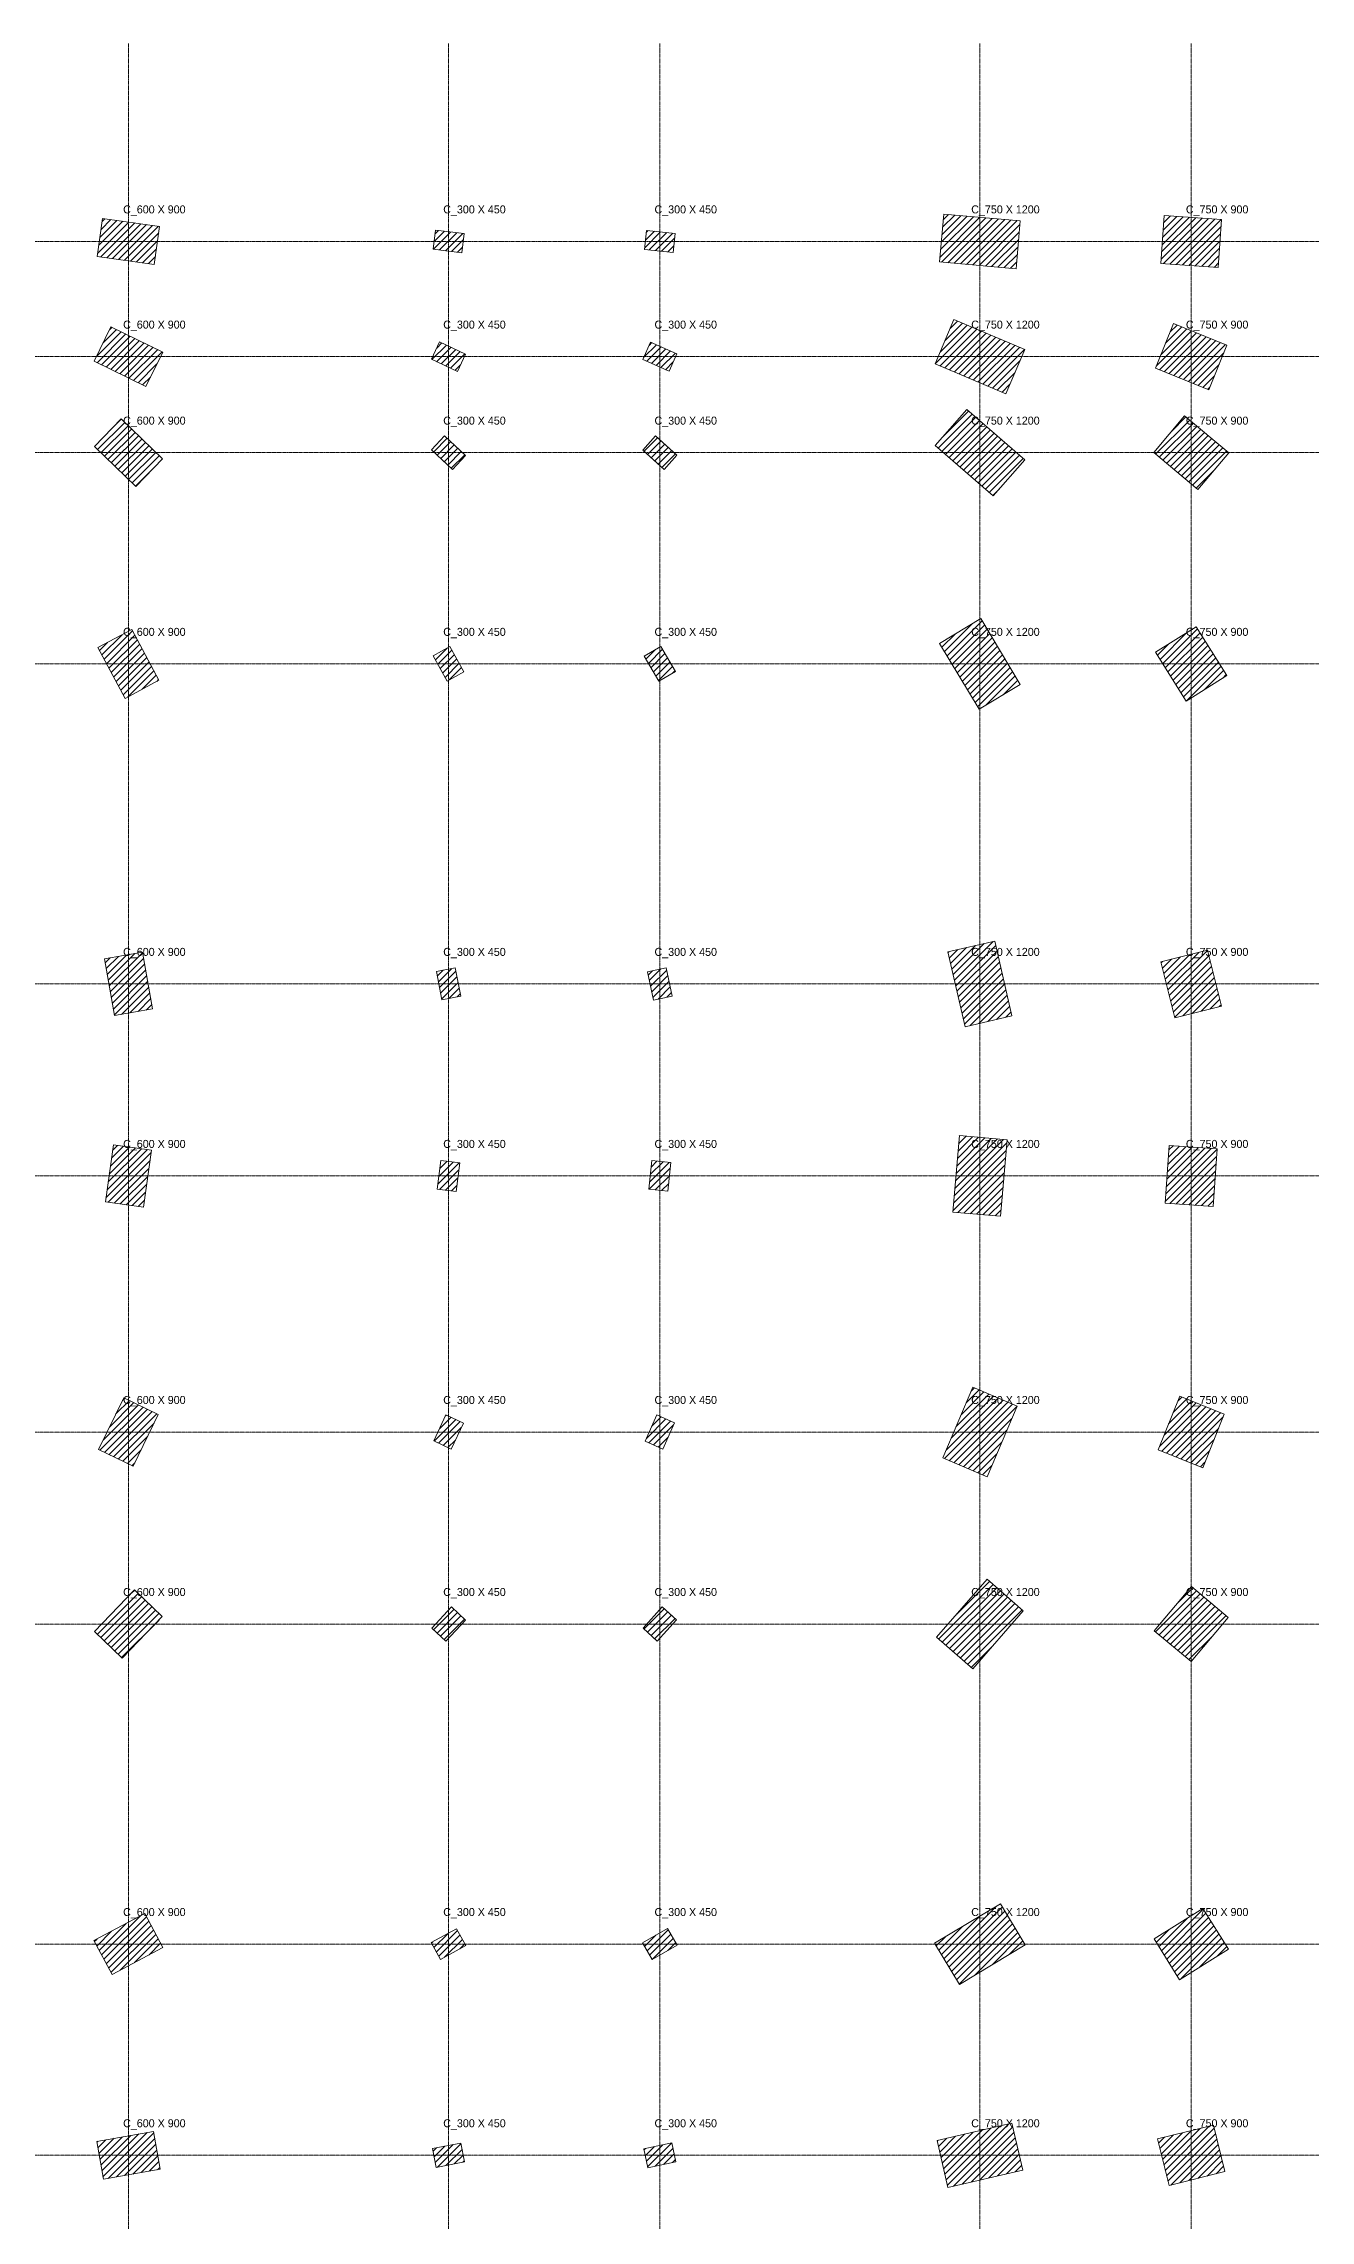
# Model space of a CAD drawing. Header units: millimetres. Extents: x -4286 to 75551, y -4651 to 64692.
# Drawn here: x 35974 to 55762, y 30682 to 64692 of the extents above; entities that cross this region are included whole.
import ezdxf

# ---------------------------------------------------------------- set-up
doc = ezdxf.new("R2010")
doc.units = ezdxf.units.MM
doc.linetypes.add('Dash', pattern=[6.35, 3.175, -3.175])
doc.linetypes.add('Grid Line', pattern=[22.225, 12.7, -3.175, 3.175, -3.175])
for name, color, linetype, lineweight in [('S-COLS', 52, 'Continuous', 18), ('S-COLS-HDLN', 52, 'Dash', 18), ('S-COLS-IDEN', 171, 'Continuous', 9), ('S-GRID', 1, 'Continuous', 9)]:
    doc.layers.add(name, color=color, linetype=linetype, lineweight=lineweight)
doc.styles.add('JetBrains Mono', font='JetBrainsMono-VariableFont_wght.ttf', dxfattribs={"height": 125})

# ---------------------------------------------------------------- blocks, each defined once
blk = doc.blocks.new('Concrete Rectangular - 600 X 900-V126-01 1st Floor Lvl_')
at = {"layer": 'S-COLS'}
h = blk.add_hatch(dxfattribs=at)
h.set_pattern_fill('FP_135', color=8, style=0, pattern_type=2)
h.set_pattern_definition([(305, (-24741.33, 42237.976), (61.4364, 43.01823), [])])
h.paths.add_polyline_path([(-300, 450), (-300, -450), (300, -450), (300, 450)])
for p, q in [((-300, 450), (300, 450)), ((-300, -450), (-300, 450)), ((300, 450), (300, -450)), ((300, -450), (-300, -450))]:
    blk.add_line(p, q, dxfattribs=at)
blk = doc.blocks.new('Concrete Rectangular - 600 X 900-V127-01 1st Floor Lvl_')
at = {"layer": 'S-COLS'}
h = blk.add_hatch(dxfattribs=at)
h.set_pattern_fill('FP_136', color=8, style=0, pattern_type=2)
h.set_pattern_definition([(287, (-13391.876, 49365.45), (71.72286, 21.92788), [])])
h.paths.add_polyline_path([(-300, 450), (-300, -450), (300, -450), (300, 450)])
for p, q in [((-300, 450), (300, 450)), ((-300, -450), (-300, 450)), ((300, 450), (300, -450)), ((300, -450), (-300, -450))]:
    blk.add_line(p, q, dxfattribs=at)
blk = doc.blocks.new('Concrete Rectangular - 600 X 900-V128-01 1st Floor Lvl_')
at = {"layer": 'S-COLS'}
h = blk.add_hatch(dxfattribs=at)
h.set_pattern_fill('FP_137', color=8, style=0, pattern_type=2)
h.set_pattern_definition([(269, (-954.96, 54684.35), (74.98858, -1.30893), [])])
h.paths.add_polyline_path([(-300, 450), (-300, -450), (300, -450), (300, 450)])
for p, q in [((-300, 450), (300, 450)), ((-300, -450), (-300, 450)), ((300, 450), (300, -450)), ((300, -450), (-300, -450))]:
    blk.add_line(p, q, dxfattribs=at)
blk = doc.blocks.new('Concrete Rectangular - 600 X 900-V129-01 1st Floor Lvl_')
at = {"layer": 'S-COLS'}
h = blk.add_hatch(dxfattribs=at)
h.set_pattern_fill('FP_138', color=8, style=0, pattern_type=2)
h.set_pattern_definition([(251, (14675.06, 54999.39), (70.91389, -24.41761), [])])
h.paths.add_polyline_path([(-300, 450), (-300, -450), (300, -450), (300, 450)])
for p, q in [((-300, 450), (300, 450)), ((-300, -450), (-300, 450)), ((300, 450), (300, -450)), ((300, -450), (-300, -450))]:
    blk.add_line(p, q, dxfattribs=at)
blk = doc.blocks.new('Concrete Rectangular - 600 X 900-V130-01 1st Floor Lvl_')
at = {"layer": 'S-COLS'}
h = blk.add_hatch(dxfattribs=at)
h.set_pattern_fill('FP_139', color=8, style=0, pattern_type=2)
h.set_pattern_definition([(179, (67848.27, 13667.21), (-1.30893, -74.98858), [])])
h.paths.add_polyline_path([(300, 450), (-300, 450), (-300, -450), (300, -450)])
for p, q in [((-300, 450), (300, 450)), ((-300, -450), (-300, 450)), ((300, 450), (300, -450)), ((300, -450), (-300, -450))]:
    blk.add_line(p, q, dxfattribs=at)
blk = doc.blocks.new('Concrete Rectangular - 600 X 900-V131-01 1st Floor Lvl_')
at = {"layer": 'S-COLS'}
h = blk.add_hatch(dxfattribs=at)
h.set_pattern_fill('FP_140', color=8, style=0, pattern_type=2)
h.set_pattern_definition([(197, (58754.88, 31050.83), (21.92788, -71.72286), [])])
h.paths.add_polyline_path([(300, 450), (-300, 450), (-300, -450), (300, -450)])
for p, q in [((-300, 450), (300, 450)), ((-300, -450), (-300, 450)), ((300, 450), (300, -450)), ((300, -450), (-300, -450))]:
    blk.add_line(p, q, dxfattribs=at)
blk = doc.blocks.new('Concrete Rectangular - 600 X 900-V132-01 1st Floor Lvl_')
at = {"layer": 'S-COLS'}
h = blk.add_hatch(dxfattribs=at)
h.set_pattern_fill('FP_141', color=8, style=0, pattern_type=2)
h.set_pattern_definition([(215, (45415.74, 42763.31), (43.01823, -61.4364), [])])
h.paths.add_polyline_path([(300, 450), (-300, 450), (-300, -450), (300, -450)])
for p, q in [((-300, 450), (300, 450)), ((-300, -450), (-300, 450)), ((300, 450), (300, -450)), ((300, -450), (-300, -450))]:
    blk.add_line(p, q, dxfattribs=at)
blk = doc.blocks.new('Concrete Rectangular - 600 X 900-V133-01 1st Floor Lvl_')
at = {"layer": 'S-COLS'}
h = blk.add_hatch(dxfattribs=at)
h.set_pattern_fill('FP_142', color=8, style=0, pattern_type=2)
h.set_pattern_definition([(233, (30395.86, 51733.756), (59.89766, -45.13613), [])])
h.paths.add_polyline_path([(-300, 450), (-300, -450), (300, -450), (300, 450)])
for p, q in [((-300, 450), (300, 450)), ((-300, -450), (-300, 450)), ((300, 450), (300, -450)), ((300, -450), (-300, -450))]:
    blk.add_line(p, q, dxfattribs=at)
blk = doc.blocks.new('Concrete Rectangular - 600 X 900-V134-01 1st Floor Lvl_')
at = {"layer": 'S-COLS'}
h = blk.add_hatch(dxfattribs=at)
h.set_pattern_fill('FP_143', color=8, style=0, pattern_type=2)
h.set_pattern_definition([(161, (70099.13, -7310.42), (-24.41761, -70.91389), [])])
h.paths.add_polyline_path([(300, 450), (-300, 450), (-300, -450), (300, -450)])
for p, q in [((-300, 450), (300, 450)), ((-300, -450), (-300, 450)), ((300, 450), (300, -450)), ((300, -450), (-300, -450))]:
    blk.add_line(p, q, dxfattribs=at)
blk = doc.blocks.new('Concrete Rectangular - 600 X 900-V135-01 1st Floor Lvl_')
at = {"layer": 'S-COLS'}
h = blk.add_hatch(dxfattribs=at)
h.set_pattern_fill('FP_144', color=8, style=0, pattern_type=2)
h.set_pattern_definition([(143, (66191.67, -28363.936), (-45.13613, -59.89766), [])])
h.paths.add_polyline_path([(300, 450), (-300, 450), (-300, -450), (300, -450)])
for p, q in [((-300, 450), (300, 450)), ((-300, -450), (-300, 450)), ((300, 450), (300, -450)), ((300, -450), (-300, -450))]:
    blk.add_line(p, q, dxfattribs=at)
blk = doc.blocks.new('Concrete Rectangular - 300 X 450-V138-01 1st Floor Lvl_')
at = {"layer": 'S-COLS'}
h = blk.add_hatch(dxfattribs=at)
h.set_pattern_fill('FP_147', color=8, style=0, pattern_type=2)
h.set_pattern_definition([(304, (-23046.36, 47571.475), (62.17782, 41.93947), [])])
h.paths.add_polyline_path([(-150, 225), (-150, -225), (150, -225), (150, 225)])
for p, q in [((-150, 225), (150, 225)), ((-150, -225), (-150, 225)), ((150, 225), (150, -225)), ((150, -225), (-150, -225))]:
    blk.add_line(p, q, dxfattribs=at)
blk = doc.blocks.new('Concrete Rectangular - 300 X 450-V139-01 1st Floor Lvl_')
at = {"layer": 'S-COLS'}
h = blk.add_hatch(dxfattribs=at)
h.set_pattern_fill('FP_148', color=8, style=0, pattern_type=2)
h.set_pattern_definition([(286, (-10104.24, 53964.75), (72.09463, 20.6728), [])])
h.paths.add_polyline_path([(-150, 225), (-150, -225), (150, -225), (150, 225)])
for p, q in [((-150, 225), (150, 225)), ((-150, -225), (-150, 225)), ((150, 225), (150, -225)), ((150, -225), (-150, -225))]:
    blk.add_line(p, q, dxfattribs=at)
blk = doc.blocks.new('Concrete Rectangular - 300 X 450-V140-01 1st Floor Lvl_')
at = {"layer": 'S-COLS'}
h = blk.add_hatch(dxfattribs=at)
h.set_pattern_fill('FP_149', color=8, style=0, pattern_type=2)
h.set_pattern_definition([(268, (3656.33, 58102.68), (74.95431, -2.61746), [])])
h.paths.add_polyline_path([(-150, 225), (-150, -225), (150, -225), (150, 225)])
for p, q in [((-150, 225), (150, 225)), ((-150, -225), (-150, 225)), ((150, 225), (150, -225)), ((150, -225), (-150, -225))]:
    blk.add_line(p, q, dxfattribs=at)
blk = doc.blocks.new('Concrete Rectangular - 300 X 450-V141-01 1st Floor Lvl_')
at = {"layer": 'S-COLS'}
h = blk.add_hatch(dxfattribs=at)
h.set_pattern_fill('FP_150', color=8, style=0, pattern_type=2)
h.set_pattern_definition([(250, (20164.234, 56847.99), (70.47695, -25.65151), [])])
h.paths.add_polyline_path([(-150, 225), (-150, -225), (150, -225), (150, 225)])
for p, q in [((-150, 225), (150, 225)), ((-150, -225), (-150, 225)), ((150, 225), (150, -225)), ((150, -225), (-150, -225))]:
    blk.add_line(p, q, dxfattribs=at)
blk = doc.blocks.new('Concrete Rectangular - 300 X 450-V142-01 1st Floor Lvl_')
at = {"layer": 'S-COLS'}
h = blk.add_hatch(dxfattribs=at)
h.set_pattern_fill('FP_151', color=8, style=0, pattern_type=2)
h.set_pattern_definition([(178, (71486.45, 8824.24), (-2.61746, -74.95431), [])])
h.paths.add_polyline_path([(150, 225), (-150, 225), (-150, -225), (150, -225)])
for p, q in [((-150, 225), (150, 225)), ((-150, -225), (-150, 225)), ((150, 225), (150, -225)), ((150, -225), (-150, -225))]:
    blk.add_line(p, q, dxfattribs=at)
blk = doc.blocks.new('Concrete Rectangular - 300 X 450-V143-01 1st Floor Lvl_')
at = {"layer": 'S-COLS'}
h = blk.add_hatch(dxfattribs=at)
h.set_pattern_fill('FP_152', color=8, style=0, pattern_type=2)
h.set_pattern_definition([(196, (63660.94, 27596.64), (20.6728, -72.09463), [])])
h.paths.add_polyline_path([(150, 225), (-150, 225), (-150, -225), (150, -225)])
for p, q in [((-150, 225), (150, 225)), ((-150, -225), (-150, 225)), ((150, 225), (150, -225)), ((150, -225), (-150, -225))]:
    blk.add_line(p, q, dxfattribs=at)
blk = doc.blocks.new('Concrete Rectangular - 300 X 450-V144-01 1st Floor Lvl_')
at = {"layer": 'S-COLS'}
h = blk.add_hatch(dxfattribs=at)
h.set_pattern_fill('FP_153', color=8, style=0, pattern_type=2)
h.set_pattern_definition([(214, (51063.28, 41010.14), (41.93947, -62.17782), [])])
h.paths.add_polyline_path([(150, 225), (-150, 225), (-150, -225), (150, -225)])
for p, q in [((-150, 225), (150, 225)), ((-150, -225), (-150, 225)), ((150, 225), (150, -225)), ((150, -225), (-150, -225))]:
    blk.add_line(p, q, dxfattribs=at)
blk = doc.blocks.new('Concrete Rectangular - 300 X 450-V145-01 1st Floor Lvl_')
at = {"layer": 'S-COLS'}
h = blk.add_hatch(dxfattribs=at)
h.set_pattern_fill('FP_154', color=8, style=0, pattern_type=2)
h.set_pattern_definition([(232, (36256.84, 51804.74), (59.10081, -46.17461), [])])
h.paths.add_polyline_path([(-150, 225), (-150, -225), (150, -225), (150, 225)])
for p, q in [((-150, 225), (150, 225)), ((-150, -225), (-150, 225)), ((150, 225), (150, -225)), ((150, -225), (-150, -225))]:
    blk.add_line(p, q, dxfattribs=at)
blk = doc.blocks.new('Concrete Rectangular - 300 X 450-V146-01 1st Floor Lvl_')
at = {"layer": 'S-COLS'}
h = blk.add_hatch(dxfattribs=at)
h.set_pattern_fill('FP_155', color=8, style=0, pattern_type=2)
h.set_pattern_definition([(160, (72073.96, -13064.25), (-25.65151, -70.47695), [])])
h.paths.add_polyline_path([(150, 225), (-150, 225), (-150, -225), (150, -225)])
for p, q in [((-150, 225), (150, 225)), ((-150, -225), (-150, 225)), ((150, 225), (150, -225)), ((150, -225), (-150, -225))]:
    blk.add_line(p, q, dxfattribs=at)
blk = doc.blocks.new('Concrete Rectangular - 300 X 450-V147-01 1st Floor Lvl_')
at = {"layer": 'S-COLS'}
h = blk.add_hatch(dxfattribs=at)
h.set_pattern_fill('FP_156', color=8, style=0, pattern_type=2)
h.set_pattern_definition([(142, (66295.916, -34477.55), (-46.17461, -59.10081), [])])
h.paths.add_polyline_path([(150, 225), (-150, 225), (-150, -225), (150, -225)])
for p, q in [((-150, 225), (150, 225)), ((-150, -225), (-150, 225)), ((150, 225), (150, -225)), ((150, -225), (-150, -225))]:
    blk.add_line(p, q, dxfattribs=at)
blk = doc.blocks.new('Concrete Rectangular - 300 X 450-V150-01 1st Floor Lvl_')
at = {"layer": 'S-COLS'}
h = blk.add_hatch(dxfattribs=at)
h.set_pattern_fill('FP_159', color=8, style=0, pattern_type=2)
h.set_pattern_definition([(303, (-21526.506, 51194.33), (62.90029, 40.84793), [])])
h.paths.add_polyline_path([(-150, 225), (-150, -225), (150, -225), (150, 225)])
for p, q in [((-150, 225), (150, 225)), ((-150, -225), (-150, 225)), ((150, 225), (150, -225)), ((150, -225), (-150, -225))]:
    blk.add_line(p, q, dxfattribs=at)
blk = doc.blocks.new('Concrete Rectangular - 300 X 450-V151-01 1st Floor Lvl_')
at = {"layer": 'S-COLS'}
h = blk.add_hatch(dxfattribs=at)
h.set_pattern_fill('FP_160', color=8, style=0, pattern_type=2)
h.set_pattern_definition([(285, (-7510.89, 56990.76), (72.44444, 19.41143), [])])
h.paths.add_polyline_path([(-150, 225), (-150, -225), (150, -225), (150, 225)])
for p, q in [((-150, 225), (150, 225)), ((-150, -225), (-150, 225)), ((150, 225), (150, -225)), ((150, -225), (-150, -225))]:
    blk.add_line(p, q, dxfattribs=at)
blk = doc.blocks.new('Concrete Rectangular - 300 X 450-V152-01 1st Floor Lvl_')
at = {"layer": 'S-COLS'}
h = blk.add_hatch(dxfattribs=at)
h.set_pattern_fill('FP_161', color=8, style=0, pattern_type=2)
h.set_pattern_definition([(267, (7122.18, 60238.15), (74.897215, -3.9252), [])])
h.paths.add_polyline_path([(-150, 225), (-150, -225), (150, -225), (150, 225)])
for p, q in [((-150, 225), (150, 225)), ((-150, -225), (-150, 225)), ((150, 225), (150, -225)), ((150, -225), (-150, -225))]:
    blk.add_line(p, q, dxfattribs=at)
blk = doc.blocks.new('Concrete Rectangular - 300 X 450-V153-01 1st Floor Lvl_')
at = {"layer": 'S-COLS'}
h = blk.add_hatch(dxfattribs=at)
h.set_pattern_fill('FP_162', color=8, style=0, pattern_type=2)
h.set_pattern_definition([(249, (24168, 57829.646), (70.01853, -26.8776), [])])
h.paths.add_polyline_path([(-150, 225), (-150, -225), (150, -225), (150, 225)])
for p, q in [((-150, 225), (150, 225)), ((-150, -225), (-150, 225)), ((150, 225), (150, -225)), ((150, -225), (-150, -225))]:
    blk.add_line(p, q, dxfattribs=at)
blk = doc.blocks.new('Concrete Rectangular - 300 X 450-V154-01 1st Floor Lvl_')
at = {"layer": 'S-COLS'}
h = blk.add_hatch(dxfattribs=at)
h.set_pattern_fill('FP_163', color=8, style=0, pattern_type=2)
h.set_pattern_definition([(177, (73837.7, 5122.91), (-3.9252, -74.897215), [])])
h.paths.add_polyline_path([(150, 225), (-150, 225), (-150, -225), (150, -225)])
for p, q in [((-150, 225), (150, 225)), ((-150, -225), (-150, 225)), ((150, 225), (150, -225)), ((150, -225), (-150, -225))]:
    blk.add_line(p, q, dxfattribs=at)
blk = doc.blocks.new('Concrete Rectangular - 300 X 450-V155-01 1st Floor Lvl_')
at = {"layer": 'S-COLS'}
h = blk.add_hatch(dxfattribs=at)
h.set_pattern_fill('FP_164', color=8, style=0, pattern_type=2)
h.set_pattern_definition([(195, (66990.76, 24831.4), (19.41143, -72.44444), [])])
h.paths.add_polyline_path([(150, 225), (-150, 225), (-150, -225), (150, -225)])
for p, q in [((-150, 225), (150, 225)), ((-150, -225), (-150, 225)), ((150, 225), (150, -225)), ((150, -225), (-150, -225))]:
    blk.add_line(p, q, dxfattribs=at)
blk = doc.blocks.new('Concrete Rectangular - 300 X 450-V156-01 1st Floor Lvl_')
at = {"layer": 'S-COLS'}
h = blk.add_hatch(dxfattribs=at)
h.set_pattern_fill('FP_165', color=8, style=0, pattern_type=2)
h.set_pattern_definition([(213, (54999.115, 39426.61), (40.84793, -62.90029), [])])
h.paths.add_polyline_path([(150, 225), (-150, 225), (-150, -225), (150, -225)])
for p, q in [((-150, 225), (150, 225)), ((-150, -225), (-150, 225)), ((150, 225), (150, -225)), ((150, -225), (-150, -225))]:
    blk.add_line(p, q, dxfattribs=at)
blk = doc.blocks.new('Concrete Rectangular - 300 X 450-V157-01 1st Floor Lvl_')
at = {"layer": 'S-COLS'}
h = blk.add_hatch(dxfattribs=at)
h.set_pattern_fill('FP_166', color=8, style=0, pattern_type=2)
h.set_pattern_definition([(231, (40437.36, 51509.03), (58.28595, -47.19903), [])])
h.paths.add_polyline_path([(-150, 225), (-150, -225), (150, -225), (150, 225)])
for p, q in [((-150, 225), (150, 225)), ((-150, -225), (-150, 225)), ((150, 225), (150, -225)), ((150, -225), (-150, -225))]:
    blk.add_line(p, q, dxfattribs=at)
blk = doc.blocks.new('Concrete Rectangular - 300 X 450-V158-01 1st Floor Lvl_')
at = {"layer": 'S-COLS'}
h = blk.add_hatch(dxfattribs=at)
h.set_pattern_fill('FP_167', color=8, style=0, pattern_type=2)
h.set_pattern_definition([(159, (73177.21, -17334.82), (-26.877596, -70.01853), [])])
h.paths.add_polyline_path([(150, 225), (-150, 225), (-150, -225), (150, -225)])
for p, q in [((-150, 225), (150, 225)), ((-150, -225), (-150, 225)), ((150, 225), (150, -225)), ((150, -225), (-150, -225))]:
    blk.add_line(p, q, dxfattribs=at)
blk = doc.blocks.new('Concrete Rectangular - 300 X 450-V159-01 1st Floor Lvl_')
at = {"layer": 'S-COLS'}
h = blk.add_hatch(dxfattribs=at)
h.set_pattern_fill('FP_168', color=8, style=0, pattern_type=2)
h.set_pattern_definition([(141, (66029.05, -38911.245), (-47.19903, -58.28595), [])])
h.paths.add_polyline_path([(150, 225), (-150, 225), (-150, -225), (150, -225)])
for p, q in [((-150, 225), (150, 225)), ((-150, -225), (-150, 225)), ((150, 225), (150, -225)), ((150, -225), (-150, -225))]:
    blk.add_line(p, q, dxfattribs=at)
blk = doc.blocks.new('Concrete Rectangular - 750 X 1200-V162-01 1st Floor Lvl_')
at = {"layer": 'S-COLS'}
h = blk.add_hatch(dxfattribs=at)
h.set_pattern_fill('FP_171', color=8, style=0, pattern_type=2)
h.set_pattern_definition([(302, (-19505.01, 56434.074), (63.60361, 39.743945), [])])
h.paths.add_polyline_path([(-375, 600), (-375, -600), (375, -600), (375, 600)])
for p, q in [((-375, 600), (375, 600)), ((-375, -600), (-375, 600)), ((375, 600), (375, -600)), ((375, -600), (-375, -600))]:
    blk.add_line(p, q, dxfattribs=at)
blk = doc.blocks.new('Concrete Rectangular - 750 X 1200-V163-01 1st Floor Lvl_')
at = {"layer": 'S-COLS'}
h = blk.add_hatch(dxfattribs=at)
h.set_pattern_fill('FP_172', color=8, style=0, pattern_type=2)
h.set_pattern_definition([(284, (-3939.93, 61399), (72.77218, 18.14414), [])])
h.paths.add_polyline_path([(-375, 600), (-375, -600), (375, -600), (375, 600)])
for p, q in [((-375, 600), (375, 600)), ((-375, -600), (-375, 600)), ((375, 600), (375, -600)), ((375, -600), (-375, -600))]:
    blk.add_line(p, q, dxfattribs=at)
blk = doc.blocks.new('Concrete Rectangular - 750 X 1200-V164-01 1st Floor Lvl_')
at = {"layer": 'S-COLS'}
h = blk.add_hatch(dxfattribs=at)
h.set_pattern_fill('FP_173', color=8, style=0, pattern_type=2)
h.set_pattern_definition([(266, (11945.944, 63384.97), (74.8173, -5.231736), [])])
h.paths.add_polyline_path([(-375, 600), (-375, -600), (375, -600), (375, 600)])
for p, q in [((-375, 600), (375, 600)), ((-375, -600), (-375, 600)), ((375, 600), (375, -600)), ((375, -600), (-375, -600))]:
    blk.add_line(p, q, dxfattribs=at)
blk = doc.blocks.new('Concrete Rectangular - 750 X 1200-V165-01 1st Floor Lvl_')
at = {"layer": 'S-COLS'}
h = blk.add_hatch(dxfattribs=at)
h.set_pattern_fill('FP_174', color=8, style=0, pattern_type=2)
h.set_pattern_definition([(248, (29776.11, 59352.704), (69.53879, -28.095495), [])])
h.paths.add_polyline_path([(-375, 600), (-375, -600), (375, -600), (375, 600)])
for p, q in [((-375, 600), (375, 600)), ((-375, -600), (-375, 600)), ((375, 600), (375, -600)), ((375, -600), (-375, -600))]:
    blk.add_line(p, q, dxfattribs=at)
blk = doc.blocks.new('Concrete Rectangular - 750 X 1200-V166-01 1st Floor Lvl_')
at = {"layer": 'S-COLS'}
h = blk.add_hatch(dxfattribs=at)
h.set_pattern_fill('FP_175', color=8, style=0, pattern_type=2)
h.set_pattern_definition([(176, (77196.155, 59.94), (-5.231736, -74.817304), [])])
h.paths.add_polyline_path([(375, 600), (-375, 600), (-375, -600), (375, -600)])
for p, q in [((-375, 600), (375, 600)), ((-375, -600), (-375, 600)), ((375, 600), (375, -600)), ((375, -600), (-375, -600))]:
    blk.add_line(p, q, dxfattribs=at)
blk = doc.blocks.new('Concrete Rectangular - 750 X 1200-V167-01 1st Floor Lvl_')
at = {"layer": 'S-COLS'}
h = blk.add_hatch(dxfattribs=at)
h.set_pattern_fill('FP_176', color=8, style=0, pattern_type=2)
h.set_pattern_definition([(194, (71699.76, 21083.275), (18.14414, -72.77218), [])])
h.paths.add_polyline_path([(375, 600), (-375, 600), (-375, -600), (375, -600)])
for p, q in [((-375, 600), (375, 600)), ((-375, -600), (-375, 600)), ((375, 600), (375, -600)), ((375, -600), (-375, -600))]:
    blk.add_line(p, q, dxfattribs=at)
blk = doc.blocks.new('Concrete Rectangular - 750 X 1200-V168-01 1st Floor Lvl_')
at = {"layer": 'S-COLS'}
h = blk.add_hatch(dxfattribs=at)
h.set_pattern_fill('FP_177', color=8, style=0, pattern_type=2)
h.set_pattern_definition([(212, (60550.68, 37335.98), (39.743945, -63.60361), [])])
h.paths.add_polyline_path([(375, 600), (-375, 600), (-375, -600), (375, -600)])
for p, q in [((-375, 600), (375, 600)), ((-375, -600), (-375, 600)), ((375, 600), (375, -600)), ((375, -600), (-375, -600))]:
    blk.add_line(p, q, dxfattribs=at)
blk = doc.blocks.new('Concrete Rectangular - 750 X 1200-V169-01 1st Floor Lvl_')
at = {"layer": 'S-COLS'}
h = blk.add_hatch(dxfattribs=at)
h.set_pattern_fill('FP_178', color=8, style=0, pattern_type=2)
h.set_pattern_definition([(230, (46311.13, 51231.23), (57.45333, -48.20907), [])])
h.paths.add_polyline_path([(-375, 600), (-375, -600), (375, -600), (375, 600)])
for p, q in [((-375, 600), (375, 600)), ((-375, -600), (-375, 600)), ((375, 600), (375, -600)), ((375, -600), (-375, -600))]:
    blk.add_line(p, q, dxfattribs=at)
blk = doc.blocks.new('Concrete Rectangular - 750 X 1200-V170-01 1st Floor Lvl_')
at = {"layer": 'S-COLS'}
h = blk.add_hatch(dxfattribs=at)
h.set_pattern_fill('FP_179', color=8, style=0, pattern_type=2)
h.set_pattern_definition([(158, (74817.185, -23211.824), (-28.095495, -69.53879), [])])
h.paths.add_polyline_path([(375, 600), (-375, 600), (-375, -600), (375, -600)])
for p, q in [((-375, 600), (375, 600)), ((-375, -600), (-375, 600)), ((375, 600), (375, -600)), ((375, -600), (-375, -600))]:
    blk.add_line(p, q, dxfattribs=at)
blk = doc.blocks.new('Concrete Rectangular - 750 X 1200-V171-01 1st Floor Lvl_')
at = {"layer": 'S-COLS'}
h = blk.add_hatch(dxfattribs=at)
h.set_pattern_fill('FP_180', color=8, style=0, pattern_type=2)
h.set_pattern_definition([(140, (65775.674, -45038.66), (-48.20907, -57.45333), [])])
h.paths.add_polyline_path([(375, 600), (-375, 600), (-375, -600), (375, -600)])
for p, q in [((-375, 600), (375, 600)), ((-375, -600), (-375, 600)), ((375, 600), (375, -600)), ((375, -600), (-375, -600))]:
    blk.add_line(p, q, dxfattribs=at)
blk = doc.blocks.new('Concrete Rectangular - 750 X 900-V174-01 1st Floor Lvl_')
at = {"layer": 'S-COLS'}
h = blk.add_hatch(dxfattribs=at)
h.set_pattern_fill('FP_183', color=8, style=0, pattern_type=2)
h.set_pattern_definition([(301, (-17718.784, 59967.864), (64.28755, 38.62786), [])])
h.paths.add_polyline_path([(-375, 450), (-375, -450), (375, -450), (375, 450)])
for p, q in [((-375, 450), (375, 450)), ((-375, -450), (-375, 450)), ((375, 450), (375, -450)), ((375, -450), (-375, -450))]:
    blk.add_line(p, q, dxfattribs=at)
blk = doc.blocks.new('Concrete Rectangular - 750 X 900-V175-01 1st Floor Lvl_')
at = {"layer": 'S-COLS'}
h = blk.add_hatch(dxfattribs=at)
h.set_pattern_fill('FP_184', color=8, style=0, pattern_type=2)
h.set_pattern_definition([(283, (-1119.035, 64256.97), (73.077755, 16.87133), [])])
h.paths.add_polyline_path([(-375, 450), (-375, -450), (375, -450), (375, 450)])
for p, q in [((-375, 450), (375, 450)), ((-375, -450), (-375, 450)), ((375, 450), (375, -450)), ((375, -450), (-375, -450))]:
    blk.add_line(p, q, dxfattribs=at)
blk = doc.blocks.new('Concrete Rectangular - 750 X 900-V176-01 1st Floor Lvl_')
at = {"layer": 'S-COLS'}
h = blk.add_hatch(dxfattribs=at)
h.set_pattern_fill('FP_185', color=8, style=0, pattern_type=2)
h.set_pattern_definition([(265, (15578.29, 65288.03), (74.7146, -6.53668), [])])
h.paths.add_polyline_path([(-375, 450), (-375, -450), (375, -450), (375, 450)])
for p, q in [((-375, 450), (375, 450)), ((-375, -450), (-375, 450)), ((375, 450), (375, -450)), ((375, -450), (-375, -450))]:
    blk.add_line(p, q, dxfattribs=at)
blk = doc.blocks.new('Concrete Rectangular - 750 X 900-V177-01 1st Floor Lvl_')
at = {"layer": 'S-COLS'}
h = blk.add_hatch(dxfattribs=at)
h.set_pattern_fill('FP_186', color=8, style=0, pattern_type=2)
h.set_pattern_definition([(247, (33867.126, 60060.2), (69.03786, -29.304835), [])])
h.paths.add_polyline_path([(-375, 450), (-375, -450), (375, -450), (375, 450)])
for p, q in [((-375, 450), (375, 450)), ((-375, -450), (-375, 450)), ((375, 450), (375, -450)), ((375, -450), (-375, -450))]:
    blk.add_line(p, q, dxfattribs=at)
blk = doc.blocks.new('Concrete Rectangular - 750 X 900-V178-01 1st Floor Lvl_')
at = {"layer": 'S-COLS'}
h = blk.add_hatch(dxfattribs=at)
h.set_pattern_fill('FP_187', color=8, style=0, pattern_type=2)
h.set_pattern_definition([(175, (79306.64, -3815.28), (-6.53668, -74.7146), [])])
h.paths.add_polyline_path([(375, 450), (-375, 450), (-375, -450), (375, -450)])
for p, q in [((-375, 450), (375, 450)), ((-375, -450), (-375, 450)), ((375, 450), (375, -450)), ((375, -450), (-375, -450))]:
    blk.add_line(p, q, dxfattribs=at)
blk = doc.blocks.new('Concrete Rectangular - 750 X 900-V179-01 1st Floor Lvl_')
at = {"layer": 'S-COLS'}
h = blk.add_hatch(dxfattribs=at)
h.set_pattern_fill('FP_188', color=8, style=0, pattern_type=2)
h.set_pattern_definition([(193, (74855.35, 18080), (16.87133, -73.077755), [])])
h.paths.add_polyline_path([(375, 450), (-375, 450), (-375, -450), (375, -450)])
for p, q in [((-375, 450), (375, 450)), ((-375, -450), (-375, 450)), ((375, 450), (375, -450)), ((375, -450), (-375, -450))]:
    blk.add_line(p, q, dxfattribs=at)
blk = doc.blocks.new('Concrete Rectangular - 750 X 900-V180-01 1st Floor Lvl_')
at = {"layer": 'S-COLS'}
h = blk.add_hatch(dxfattribs=at)
h.set_pattern_fill('FP_189', color=8, style=0, pattern_type=2)
h.set_pattern_definition([(211, (64395.034, 35475.196), (38.627856, -64.28755), [])])
h.paths.add_polyline_path([(375, 450), (-375, 450), (-375, -450), (375, -450)])
for p, q in [((-375, 450), (375, 450)), ((-375, -450), (-375, 450)), ((375, 450), (375, -450)), ((375, -450), (-375, -450))]:
    blk.add_line(p, q, dxfattribs=at)
blk = doc.blocks.new('Concrete Rectangular - 750 X 900-V181-01 1st Floor Lvl_')
at = {"layer": 'S-COLS'}
h = blk.add_hatch(dxfattribs=at)
h.set_pattern_fill('FP_190', color=8, style=0, pattern_type=2)
h.set_pattern_definition([(229, (50490.15, 50645.384), (56.60322, -49.20443), [])])
h.paths.add_polyline_path([(-375, 450), (-375, -450), (375, -450), (375, 450)])
for p, q in [((-375, 450), (375, 450)), ((-375, -450), (-375, 450)), ((375, 450), (375, -450)), ((375, -450), (-375, -450))]:
    blk.add_line(p, q, dxfattribs=at)
blk = doc.blocks.new('Concrete Rectangular - 750 X 900-V182-01 1st Floor Lvl_')
at = {"layer": 'S-COLS'}
h = blk.add_hatch(dxfattribs=at)
h.set_pattern_fill('FP_191', color=8, style=0, pattern_type=2)
h.set_pattern_definition([(157, (75636.89, -27573.735), (-29.304835, -69.037864), [])])
h.paths.add_polyline_path([(375, 450), (-375, 450), (-375, -450), (375, -450)])
for p, q in [((-375, 450), (375, 450)), ((-375, -450), (-375, 450)), ((375, 450), (375, -450)), ((375, -450), (-375, -450))]:
    blk.add_line(p, q, dxfattribs=at)
blk = doc.blocks.new('Concrete Rectangular - 750 X 900-V183-01 1st Floor Lvl_')
at = {"layer": 'S-COLS'}
h = blk.add_hatch(dxfattribs=at)
h.set_pattern_fill('FP_192', color=8, style=0, pattern_type=2)
h.set_pattern_definition([(139, (65209.82, -49471.704), (-49.20443, -56.60322), [])])
h.paths.add_polyline_path([(375, 450), (-375, 450), (-375, -450), (375, -450)])
for p, q in [((-375, 450), (375, 450)), ((-375, -450), (-375, 450)), ((375, 450), (375, -450)), ((375, -450), (-375, -450))]:
    blk.add_line(p, q, dxfattribs=at)

msp = doc.modelspace()

# ---------------------------------------------------------------- linework, layer by layer
at = {"layer": 'S-GRID', "linetype": 'Grid Line'}
for p, q in [((37300, 64692), (37300, -4051)), ((42300, 64692), (42300, -4051)), ((45600, 64692), (45600, -4051)), ((50600, 64692), (50600, -4051)), ((53900, 64692), (53900, -4051)), ((75551, 61600), (-3686, 61600)), ((75551, 59800), (-3686, 59800)), ((75551, 58300), (-3686, 58300)), ((75551, 55000), (-3686, 55000)), ((75551, 50000), (-3686, 50000)), ((75551, 47000), (-3686, 47000)), ((75551, 43000), (-3686, 43000)), ((75551, 40000), (-3686, 40000)), ((75551, 35000), (-3686, 35000)), ((75551, 31700), (-3686, 31700))]:
    msp.add_line(p, q, dxfattribs=at)

# ---------------------------------------------------------------- block references
at = {"layer": 'S-COLS-HDLN'}
for name, p, rotation in [('Concrete Rectangular - 600 X 900-V135-01 1st Floor Lvl_', (37300, 61600), 261.9999999999996), ('Concrete Rectangular - 750 X 1200-V171-01 1st Floor Lvl_', (50600, 61600), 264.9999999999997), ('Concrete Rectangular - 750 X 900-V183-01 1st Floor Lvl_', (53900, 61600), 265.9999999999997), ('Concrete Rectangular - 300 X 450-V147-01 1st Floor Lvl_', (42300, 61600), 262.9999999999997), ('Concrete Rectangular - 300 X 450-V159-01 1st Floor Lvl_', (45600, 61600), 263.9999999999997), ('Concrete Rectangular - 600 X 900-V134-01 1st Floor Lvl_', (37300, 59800), 243.9999999999997), ('Concrete Rectangular - 750 X 1200-V170-01 1st Floor Lvl_', (50600, 59800), 246.9999999999997), ('Concrete Rectangular - 750 X 900-V182-01 1st Floor Lvl_', (53900, 59800), 247.9999999999997), ('Concrete Rectangular - 300 X 450-V146-01 1st Floor Lvl_', (42300, 59800), 244.9999999999997), ('Concrete Rectangular - 300 X 450-V158-01 1st Floor Lvl_', (45600, 59800), 245.9999999999997), ('Concrete Rectangular - 750 X 1200-V166-01 1st Floor Lvl_', (50600, 58300), 228.9999999999997), ('Concrete Rectangular - 750 X 900-V178-01 1st Floor Lvl_', (53900, 58300), 229.9999999999997), ('Concrete Rectangular - 600 X 900-V130-01 1st Floor Lvl_', (37300, 58300), 225.9999999999997), ('Concrete Rectangular - 300 X 450-V142-01 1st Floor Lvl_', (42300, 58300), 226.9999999999997), ('Concrete Rectangular - 300 X 450-V154-01 1st Floor Lvl_', (45600, 58300), 227.9999999999997), ('Concrete Rectangular - 600 X 900-V131-01 1st Floor Lvl_', (37300, 55000), 207.9999999999997), ('Concrete Rectangular - 750 X 1200-V167-01 1st Floor Lvl_', (50600, 55000), 210.9999999999997), ('Concrete Rectangular - 750 X 900-V179-01 1st Floor Lvl_', (53900, 55000), 211.9999999999997), ('Concrete Rectangular - 300 X 450-V143-01 1st Floor Lvl_', (42300, 55000), 208.9999999999998), ('Concrete Rectangular - 300 X 450-V155-01 1st Floor Lvl_', (45600, 55000), 209.9999999999997), ('Concrete Rectangular - 600 X 900-V132-01 1st Floor Lvl_', (37300, 50000), 189.9999999999996), ('Concrete Rectangular - 750 X 1200-V168-01 1st Floor Lvl_', (50600, 50000), 192.9999999999997), ('Concrete Rectangular - 750 X 900-V180-01 1st Floor Lvl_', (53900, 50000), 193.9999999999996), ('Concrete Rectangular - 300 X 450-V144-01 1st Floor Lvl_', (42300, 50000), 190.9999999999997), ('Concrete Rectangular - 300 X 450-V156-01 1st Floor Lvl_', (45600, 50000), 191.9999999999997), ('Concrete Rectangular - 750 X 1200-V169-01 1st Floor Lvl_', (50600, 47000), 174.9999999999997), ('Concrete Rectangular - 600 X 900-V133-01 1st Floor Lvl_', (37300, 47000), 171.9999999999997), ('Concrete Rectangular - 750 X 900-V181-01 1st Floor Lvl_', (53900, 47000), 175.9999999999997), ('Concrete Rectangular - 300 X 450-V145-01 1st Floor Lvl_', (42300, 47000), 172.9999999999997), ('Concrete Rectangular - 300 X 450-V157-01 1st Floor Lvl_', (45600, 47000), 173.9999999999997), ('Concrete Rectangular - 600 X 900-V129-01 1st Floor Lvl_', (37300, 43000), 153.9999999999997), ('Concrete Rectangular - 750 X 1200-V165-01 1st Floor Lvl_', (50600, 43000), 156.9999999999997), ('Concrete Rectangular - 750 X 900-V177-01 1st Floor Lvl_', (53900, 43000), 157.9999999999997), ('Concrete Rectangular - 300 X 450-V141-01 1st Floor Lvl_', (42300, 43000), 154.9999999999997), ('Concrete Rectangular - 300 X 450-V153-01 1st Floor Lvl_', (45600, 43000), 155.9999999999997), ('Concrete Rectangular - 600 X 900-V128-01 1st Floor Lvl_', (37300, 40000), 135.9999999999997), ('Concrete Rectangular - 750 X 1200-V164-01 1st Floor Lvl_', (50600, 40000), 138.9999999999997), ('Concrete Rectangular - 750 X 900-V176-01 1st Floor Lvl_', (53900, 40000), 139.9999999999997), ('Concrete Rectangular - 300 X 450-V140-01 1st Floor Lvl_', (42300, 40000), 136.9999999999997), ('Concrete Rectangular - 300 X 450-V152-01 1st Floor Lvl_', (45600, 40000), 137.9999999999997), ('Concrete Rectangular - 600 X 900-V127-01 1st Floor Lvl_', (37300, 35000), 117.9999999999997), ('Concrete Rectangular - 750 X 1200-V163-01 1st Floor Lvl_', (50600, 35000), 120.9999999999997), ('Concrete Rectangular - 750 X 900-V175-01 1st Floor Lvl_', (53900, 35000), 121.9999999999997), ('Concrete Rectangular - 300 X 450-V139-01 1st Floor Lvl_', (42300, 35000), 118.9999999999997), ('Concrete Rectangular - 300 X 450-V151-01 1st Floor Lvl_', (45600, 35000), 119.9999999999997), ('Concrete Rectangular - 600 X 900-V126-01 1st Floor Lvl_', (37300, 31700), 99.99999999999972), ('Concrete Rectangular - 750 X 1200-V162-01 1st Floor Lvl_', (50600, 31700), 102.9999999999997), ('Concrete Rectangular - 750 X 900-V174-01 1st Floor Lvl_', (53900, 31700), 103.9999999999997), ('Concrete Rectangular - 300 X 450-V138-01 1st Floor Lvl_', (42300, 31700), 100.9999999999997), ('Concrete Rectangular - 300 X 450-V150-01 1st Floor Lvl_', (45600, 31700), 101.9999999999997)]:
    msp.add_blockref(name, p, dxfattribs=dict(at, rotation=rotation))

# ---------------------------------------------------------------- texts
at = {"layer": 'S-COLS-IDEN', "char_height": 125, "attachment_point": 1, "style": 'JetBrains Mono'}
for s, insert, width in [('C_600 X 900', (37217, 62163), 1410.97), ('C_300 X 450', (42217, 62163), 1410.97), ('C_300 X 450', (45517, 62163), 1410.97), ('C_750 X 1200', (50464, 62163), 1539.24), ('C_750 X 900', (53817, 62163), 1410.97), ('C_600 X 900', (37217, 60363), 1410.97), ('C_300 X 450', (42217, 60363), 1410.97), ('C_300 X 450', (45517, 60363), 1410.97), ('C_750 X 1200', (50464, 60363), 1539.24), ('C_750 X 900', (53817, 60363), 1410.97), ('C_600 X 900', (37217, 58863), 1410.97), ('C_300 X 450', (42217, 58863), 1410.97), ('C_300 X 450', (45517, 58863), 1410.97), ('C_750 X 1200', (50464, 58863), 1539.24), ('C_750 X 900', (53817, 58863), 1410.97), ('C_600 X 900', (37217, 55563), 1410.97), ('C_300 X 450', (42217, 55563), 1410.97), ('C_300 X 450', (45517, 55563), 1410.97), ('C_750 X 1200', (50464, 55563), 1539.24), ('C_750 X 900', (53817, 55563), 1410.97), ('C_600 X 900', (37217, 50563), 1410.97), ('C_300 X 450', (42217, 50563), 1410.97), ('C_300 X 450', (45517, 50563), 1410.97), ('C_750 X 1200', (50464, 50563), 1539.24), ('C_750 X 900', (53817, 50563), 1410.97), ('C_600 X 900', (37217, 47563), 1410.97), ('C_300 X 450', (42217, 47563), 1410.97), ('C_300 X 450', (45517, 47563), 1410.97), ('C_750 X 1200', (50464, 47563), 1539.24), ('C_750 X 900', (53817, 47563), 1410.97), ('C_600 X 900', (37217, 43563), 1410.97), ('C_300 X 450', (42217, 43563), 1410.97), ('C_300 X 450', (45517, 43563), 1410.97), ('C_750 X 1200', (50464, 43563), 1539.24), ('C_750 X 900', (53817, 43563), 1410.97), ('C_600 X 900', (37217, 40563), 1410.97), ('C_300 X 450', (42217, 40563), 1410.97), ('C_300 X 450', (45517, 40563), 1410.97), ('C_750 X 1200', (50464, 40563), 1539.24), ('C_750 X 900', (53817, 40563), 1410.97), ('C_600 X 900', (37217, 35563), 1410.97), ('C_300 X 450', (42217, 35563), 1410.97), ('C_300 X 450', (45517, 35563), 1410.97), ('C_750 X 1200', (50464, 35563), 1539.24), ('C_750 X 900', (53817, 35563), 1410.97), ('C_600 X 900', (37217, 32263), 1410.97), ('C_300 X 450', (42217, 32263), 1410.97), ('C_300 X 450', (45517, 32263), 1410.97), ('C_750 X 1200', (50464, 32263), 1539.24), ('C_750 X 900', (53817, 32263), 1410.97)]:
    msp.add_mtext(s, dxfattribs=dict(at, insert=insert, width=width))

doc.saveas('drawing.dxf')
